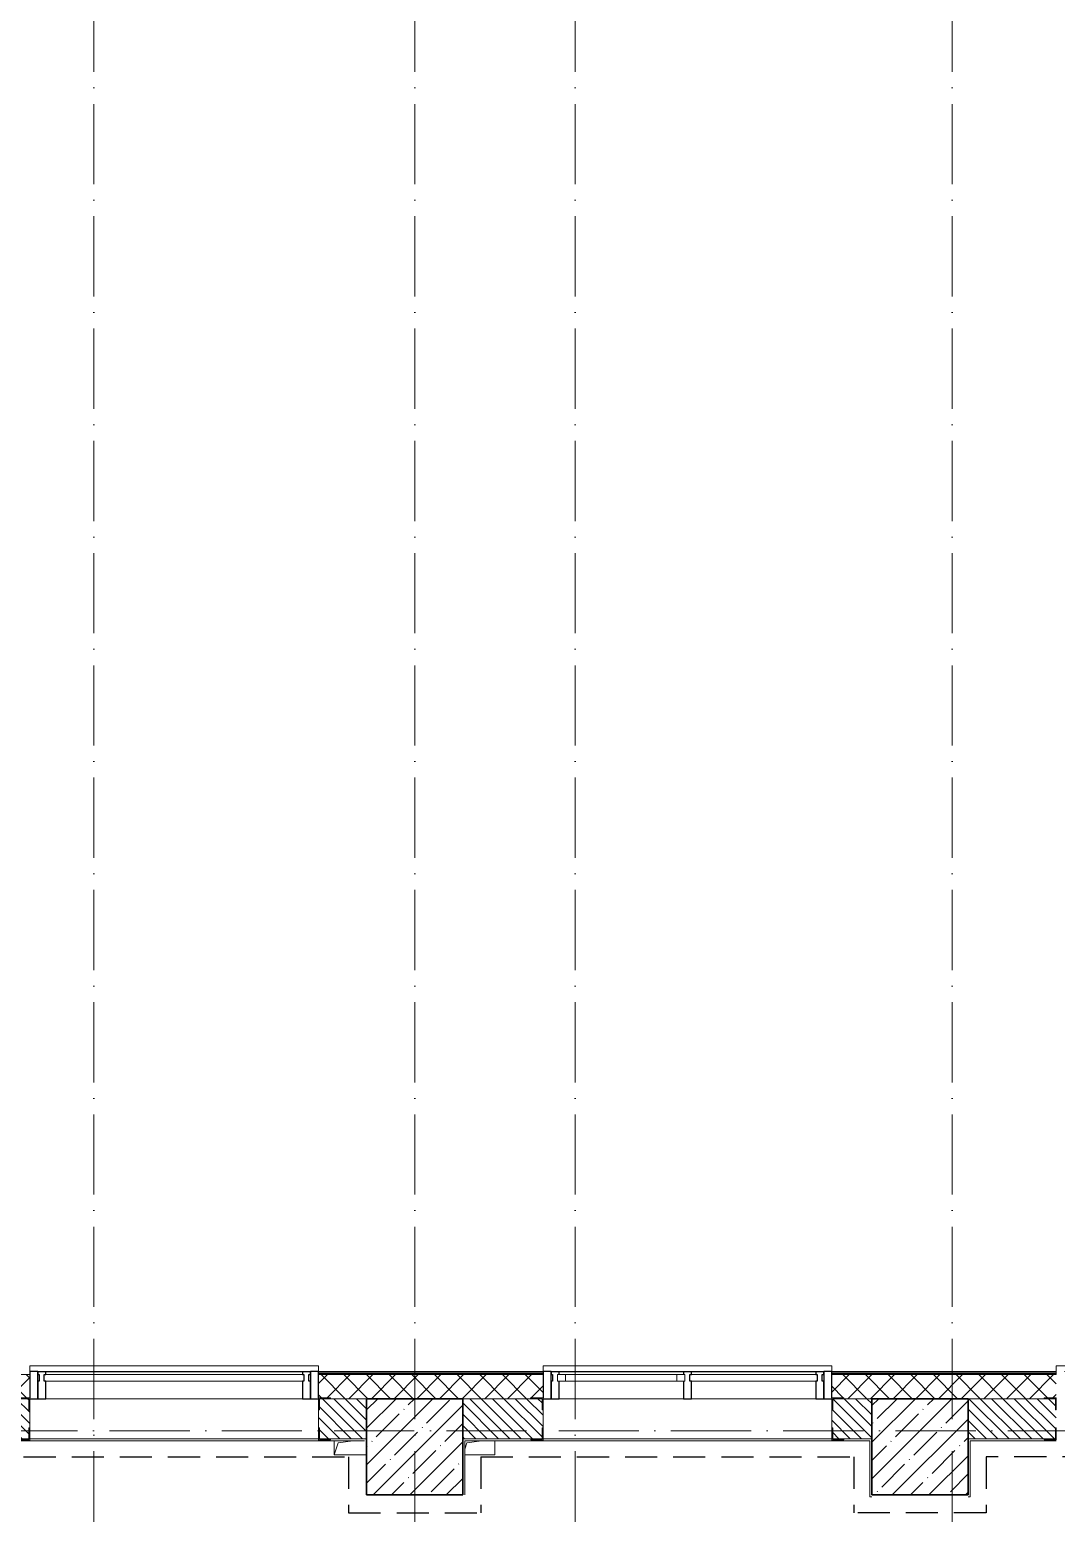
# Model space of a CAD drawing. Header units: millimetres. Extents: x -213536 to 1564669, y -45299 to 942238.
# Drawn here: x 458066 to 464466, y 513787 to 523039 of the extents above; entities that cross this region are included whole.
import ezdxf

# ---------------------------------------------------------------- set-up
doc = ezdxf.new("R2010")
doc.units = ezdxf.units.MM
for name, pattern in [('50_200_ШТРИХ_1Т_ш5_п1_п1_', [700, 500, -100, 0, -100]), ('Штрих короткий', [300, 150, -150]), ('Штриховая _2 мм - 1 мм_', [300, 200, -100])]:
    doc.linetypes.add(name, pattern=pattern)
for name, color, linetype, lineweight in [('0-1', 7, 'Continuous', 5), ('0-2', 7, 'Continuous', 9), ('3) ЖБ 4м', 3, 'Continuous', 30), ('Импосты витража', 7, 'Continuous', 9), ('Импосты витража-1', 7, 'Continuous', 25), ('Каркас_Импост', 7, 'Continuous', 13), ('Каркас_Импост-1', 7, 'Continuous', 9), ('Несущие колонны', 7, 'Continuous', 9), ('Несущие колонны-1', 7, 'Continuous', 35), ('Обобщенные модели', 7, 'Continuous', 9), ('Общие ребра', 7, 'Continuous', 9), ('Окна', 7, 'Continuous', 9), ('Оси-2', 7, '50_200_ШТРИХ_1Т_ш5_п1_п1_', 9), ('Остекление-1', 7, 'Continuous', 9), ('Перемычка-1', 7, 'Штрих короткий', 9), ('Стены', 7, 'Continuous', 9), ('Стены-1', 7, 'Continuous', 13), ('Штриховка разреза-1', 7, 'Continuous', 9)]:
    doc.layers.add(name, color=color, linetype=linetype, lineweight=lineweight)
doc.layers.add('СТ-1_1', color=7, linetype='Штриховая _2 мм - 1 мм_', lineweight=90, true_color=0x888888)
doc.layers.get('0-2').off()
pattern_1 = [(135, (0, 0), (-35.35534, -35.35534), [])]

# ---------------------------------------------------------------- blocks, each defined once
blk = doc.blocks.new('Ос 3 эт верх часть')
at = {"layer": 'Оси-2'}
for p, q in [((458466, 535177.6), (458466, 499613)), ((460466, 535177.6), (460466, 499613)), ((461466, 535177.6), (461466, 499613)), ((463816, 535177.6), (463816, 499613)), ((535374.3, 514302.4), (426847.2, 514302.4))]:
    blk.add_line(p, q, dxfattribs=at)
blk = doc.blocks.new('BSC_Колонна _Прямоугольная - 600х600-V41-АИ2_03_План отделки стен 3-го этажа _Часть 1_')
at = {"layer": 'Несущие колонны'}
h = blk.add_hatch(dxfattribs=at)
h.set_pattern_fill('FP_47', color=256, style=0, pattern_type=2)
h.set_pattern_definition([(45, (-31300, -69300), (-114.04925, 114.04925), []), (45, (-31185.95, -69300), (-114.04925, 114.04925), [201.613, -40.323, 3.353, -36.97])])
h.paths.add_polyline_path([(-300, -300), (300, -300), (300, 300), (-300, 300)], flags=0)
at = {"layer": 'Несущие колонны-1'}
for p, q in [((300, 300), (-300, 300)), ((-300, 300), (-300, -300)), ((300, -300), (300, 300)), ((-300, -300), (300, -300))]:
    blk.add_line(p, q, dxfattribs=at)
blk = doc.blocks.new('BSC_Колонна _Прямоугольная - 600х600-V91-АИ2_03_План отделки стен 3-го этажа _Часть 1_')
at = {"layer": 'Несущие колонны'}
h = blk.add_hatch(dxfattribs=at)
h.set_pattern_fill('FP_89', color=256, style=0, pattern_type=2)
h.set_pattern_definition([(45, (-34450, -69300), (-114.04925, 114.04925), []), (45, (-34335.95, -69300), (-114.04925, 114.04925), [201.613, -40.323, 3.353, -36.97])])
h.paths.add_polyline_path([(-300, -300), (300, -300), (300, 300), (-300, 300), (-300, 65.9)], flags=0)
at = {"layer": 'Несущие колонны-1'}
for p, q in [((300, 300), (-300, 300)), ((-300, 300), (-300, -300)), ((300, -300), (300, 300)), ((-300, -300), (300, -300))]:
    blk.add_line(p, q, dxfattribs=at)
blk = doc.blocks.new('Проем_Дверь_Прямоугольный - 1800х2700h_оконные проемы-25805030-АИ2_03_План отделки стен 3-го этажа _Часть 1_')
at = {"layer": 'Перемычка-1'}
for p, q in [((900, 125), (-900, 125)), ((900, -125), (-900, -125))]:
    blk.add_line(p, q, dxfattribs=at)
blk = doc.blocks.new('Прямоугольный импост - Импост структурный с накладкой - 150мм-25651501-АИ2_03_План отделки стен 3-го этажа _Часть 1_')
at = {"layer": 'Импосты витража-1'}
for p, q in [((-25, 0), (-25, 17)), ((-25, 17), (25, 17)), ((-15, 0), (-25, 0)), ((-15, -40), (-15, 0)), ((25, 0), (15, 0)), ((15, 0), (15, -40)), ((25, 17), (25, 0)), ((-25, -150), (-25, -40)), ((-25, -40), (-15, -40)), ((15, -40), (25, -40)), ((25, -40), (25, -150)), ((25, -150), (-25, -150))]:
    blk.add_line(p, q, dxfattribs=at)
blk = doc.blocks.new('Прямоугольный импост - Импост структурный с накладкой - 150мм-25651488-АИ2_03_План отделки стен 3-го этажа _Часть 1_')
at = {"layer": 'Импосты витража'}
for p, q in [((26050, 70600), (26050, 72200)), ((26217, 70600), (26217, 72200))]:
    blk.add_line(p, q, dxfattribs=at)
blk = doc.blocks.new('Прямоугольный импост - Импост структурный с накладкой - 150мм-27754335-АИ2_03_План отделки стен 3-го этажа _Часть 1_')
at = {"layer": 'Импосты витража-1'}
for p, q in [((-25, 0), (-25, 17)), ((-25, 17), (25, 17)), ((-15, 0), (-25, 0)), ((-15, -40), (-15, 0)), ((25, 0), (15, 0)), ((15, 0), (15, -40)), ((25, 17), (25, 0)), ((-25, -150), (-25, -40)), ((-25, -40), (-15, -40)), ((15, -40), (25, -40)), ((25, -40), (25, -150)), ((25, -150), (-25, -150))]:
    blk.add_line(p, q, dxfattribs=at)
blk = doc.blocks.new('Прямоугольный импост - Откос СФТК_50х170 мм-27754337-АИ2_03_План отделки стен 3-го этажа _Часть 1_')
at = {"layer": 'Импосты витража-1'}
for p, q in [((-50, 20), (0, 20)), ((-50, -150), (-50, 20)), ((0, 20), (0, -144)), ((0, -150), (-50, -150))]:
    blk.add_line(p, q, dxfattribs=at)
blk = doc.blocks.new('Прямоугольный импост - Откос СФТК_50х170 мм-27754338-АИ2_03_План отделки стен 3-го этажа _Часть 1_')
at = {"layer": 'Импосты витража-1'}
for p, q in [((0, 20), (-50, 20)), ((-50, 20), (-50, -150)), ((0, -144), (0, 20)), ((-50, -150), (0, -150))]:
    blk.add_line(p, q, dxfattribs=at)
blk = doc.blocks.new('Фахверк_СКБ_Уголок - 250_2700-27497298-АИ2_03_План отделки стен 3-го этажа _Часть 1_')
at = {"layer": 'Обобщенные модели'}
for p, q in [((200, 181), (125, 181)), ((125, 181), (125, 106)), ((125, 106), (131, 106)), ((131, 106), (131, 175)), ((131, 175), (200, 175)), ((200, 175), (200, 181)), ((131, -6), (125, -6)), ((125, -6), (125, -81)), ((125, -81), (200, -81)), ((131, -75), (131, -6)), ((200, -75), (131, -75)), ((200, -81), (200, -75))]:
    blk.add_line(p, q, dxfattribs=at)
blk = doc.blocks.new('Фахверк_СКБ_Уголок - 250_2700-27509033-АИ2_03_План отделки стен 3-го этажа _Часть 1_')
at = {"layer": 'Обобщенные модели'}
for p, q in [((125, 181), (50, 181)), ((50, 181), (50, 175)), ((50, 175), (119, 175)), ((119, 175), (119, 106)), ((119, 106), (125, 106)), ((125, 106), (125, 181)), ((119, -75), (50, -75)), ((50, -75), (50, -81)), ((50, -81), (125, -81)), ((125, -6), (119, -6)), ((119, -6), (119, -75)), ((125, -81), (125, -6))]:
    blk.add_line(p, q, dxfattribs=at)
blk = doc.blocks.new('PNS_Панель прямоугольная1 - Нр_Стекло - 40мм-25293744-АИ2_03_План отделки стен 3-го этажа _Часть 1_')
at = {"layer": 'Остекление-1'}
for p, q in [((-800, 40), (800, 40)), ((-810, 0), (810, 0)), ((800, 0), (-800, 0))]:
    blk.add_line(p, q, dxfattribs=at)
blk = doc.blocks.new('PNS_Панель прямоугольная2 - Нр_Стекло - 40мм-26243474-АИ2_03_План отделки стен 3-го этажа _Часть 1_')
at = {"layer": 'Каркас_Импост'}
for p, q in [((-397.5, 0), (-397.5, 40)), ((-397.5, 40), (-347.5, 40)), ((-347.5, 40), (-347.5, 0)), ((397.5, 40), (347.5, 40)), ((347.5, 40), (347.5, 0)), ((397.5, 0), (397.5, 40)), ((-347.5, 0), (-397.5, 0)), ((347.5, 0), (397.5, 0))]:
    blk.add_line(p, q, dxfattribs=at)
at = {"layer": 'Каркас_Импост-1'}
for p, q in [((-347.5, 40), (347.5, 40)), ((-347.5, 0), (347.5, 0))]:
    blk.add_line(p, q, dxfattribs=at)
blk = doc.blocks.new('Прямоугольный импост - Импост структурный с накладкой - 150мм-25647633-АИ2_03_План отделки стен 3-го этажа _Часть 1_')
at = {"layer": 'Импосты витража-1'}
for p, q in [((-25, 0), (-25, 17)), ((-25, 17), (25, 17)), ((-15, 0), (-25, 0)), ((-15, -40), (-15, 0)), ((25, 17), (25, 0)), ((-25, -150), (-25, -40)), ((-25, -40), (-15, -40)), ((25, -40), (25, -150)), ((25, -150), (-25, -150))]:
    blk.add_line(p, q, dxfattribs=at)
blk = doc.blocks.new('Прямоугольный импост - Импост структурный с накладкой - 150мм-25647642-АИ2_03_План отделки стен 3-го этажа _Часть 1_')
at = {"layer": 'Импосты витража'}
for p, q in [((78475, 87667), (77700, 87667)), ((78475, 87500), (77700, 87500))]:
    blk.add_line(p, q, dxfattribs=at)
blk = doc.blocks.new('Прямоугольный импост - Импост структурный с накладкой - 150мм-V149-АИ2_03_План отделки стен 3-го этажа _Часть 1_')
at = {"layer": 'Импосты витража-1'}
for p, q in [((-25, 0), (-25, 17)), ((-25, 17), (25, 17)), ((25, 0), (15, 0)), ((15, 0), (15, -40)), ((25, 17), (25, 0)), ((-25, -150), (-25, -40)), ((15, -40), (25, -40)), ((25, -40), (25, -150)), ((25, -150), (-25, -150))]:
    blk.add_line(p, q, dxfattribs=at)
blk = doc.blocks.new('PNS_Панель прямоугольная1 - Нр_Стекло - 40мм-25259299-АИ2_03_План отделки стен 3-го этажа _Часть 1_')
at = {"layer": 'Остекление-1'}
for p, q in [((-387.5, 40), (387.5, 40)), ((-397.5, 0), (397.5, 0)), ((387.5, 0), (-387.5, 0))]:
    blk.add_line(p, q, dxfattribs=at)
blk = doc.blocks.new('Прямоугольный импост - Импост структурный с накладкой - 150мм-25647644-АИ2_03_План отделки стен 3-го этажа _Часть 1_')
at = {"layer": 'Импосты витража-1'}
for p, q in [((-25, 0), (-25, 17)), ((-25, 17), (25, 17)), ((-15, 0), (-25, 0)), ((-15, -40), (-15, 0)), ((25, 0), (15, 0)), ((15, 0), (15, -40)), ((25, 17), (25, 0)), ((-25, -150), (-25, -40)), ((-25, -40), (-15, -40)), ((15, -40), (25, -40)), ((25, -40), (25, -150)), ((25, -150), (-25, -150))]:
    blk.add_line(p, q, dxfattribs=at)
blk = doc.blocks.new('Прямоугольный импост - Откос СФТК_50х170 мм-V184-АИ2_03_План отделки стен 3-го этажа _Часть 1_')
at = {"layer": 'Импосты витража-1'}
for p, q in [((-50, 20), (0, 20)), ((-50, -150), (-50, 20)), ((0, 20), (0, -144)), ((0, -150), (-50, -150))]:
    blk.add_line(p, q, dxfattribs=at)
blk = doc.blocks.new('Прямоугольный импост - Откос СФТК_50х170 мм-V185-АИ2_03_План отделки стен 3-го этажа _Часть 1_')
at = {"layer": 'Импосты витража-1'}
for p, q in [((0, 20), (-50, 20)), ((-50, 20), (-50, -150)), ((0, -144), (0, 20)), ((-50, -150), (0, -150))]:
    blk.add_line(p, q, dxfattribs=at)
blk = doc.blocks.new('AR_Отверстие прямоугольное _в плите_ - AR_Отверстие прямоугольное _в плите_-V221-АИ2_03_План отделки стен 3-го этажа _Часть 1_')
at = {"layer": 'Обобщенные модели'}
for p, q in [((-100, 38), (-100, -50)), ((-100, -50), (-75, 25)), ((-75, 25), (16, 38)), ((100, -50), (100, 38)), ((-100, -50), (100, -50))]:
    blk.add_line(p, q, dxfattribs=at)
blk = doc.blocks.new('AR_Отверстие прямоугольное _в плите_ - AR_Отверстие прямоугольное _в плите_-V222-АИ2_03_План отделки стен 3-го этажа _Часть 1_')
at = {"layer": 'Обобщенные модели'}
for p, q in [((-88.1, -14.2), (-75, 25)), ((-75, 25), (16, 38)), ((100, -50), (100, 38)), ((-88.1, -50), (100, -50))]:
    blk.add_line(p, q, dxfattribs=at)
blk = doc.blocks.new('Отлив_СКБ - Отлив витража_СФТК-31884011-АИ2_03_План отделки стен 3-го этажа _Часть 1_')
at = {"layer": 'Окна'}
for p, q in [((0, 3), (0, 37)), ((1800, 37), (0, 37)), ((50, 2), (1750, 2)), ((1800, 37), (1800, 3))]:
    blk.add_line(p, q, dxfattribs=at)
blk = doc.blocks.new('0125-Р-ОО-Ш2-АР-о_23_10_2024_rvt-1-АИ2_03_План отделки стен 3-го этажа _Часть 1_')
at = {"layer": 'Штриховка разреза-1'}
h = blk.add_hatch(dxfattribs=at)
h.set_pattern_fill('FP_50', color=256, style=0, pattern_type=2)
h.set_pattern_definition([(45, (0, 0), (-70.71068, 70.71068), []), (135, (0, 0), (-70.71068, -70.71068), [])])
h.paths.add_polyline_path([(47550, 69600), (47550, 69750), (46700, 69750), (46700, 69600), (47399.9, 69600)], flags=0)
h.paths.add_polyline_path([(44300, 69600), (44900, 69600), (44900, 69750), (43500, 69750), (43500, 69606), (43575, 69606), (43575, 69600), (43631.2, 69600)], flags=0)
h.paths.add_polyline_path([(41600, 69600), (41625, 69600), (41625, 69606), (41700, 69606), (41700, 69750), (40300, 69750), (40300, 69606), (40375, 69606), (40375, 69600), (41000, 69600)], flags=0)
h.paths.add_polyline_path([(38425, 69600), (38425, 69606), (38500, 69606), (38500, 69750), (37100, 69750), (37100, 69606), (37175, 69606), (37175, 69600), (38350, 69600)], flags=0)
h.paths.add_polyline_path([(34750, 69600), (35225, 69600), (35225, 69606), (35300, 69606), (35300, 69750), (33900, 69750), (33900, 69606), (33975, 69606), (33975, 69600), (34209.5, 69600)], flags=0)
h.paths.add_polyline_path([(31600, 69600), (32025, 69600), (32025, 69606), (32100, 69606), (32100, 69750), (30700, 69750), (30700, 69606), (30775, 69606), (30775, 69600), (31382.9, 69600)], flags=0)
h.paths.add_polyline_path([(28825, 69600), (28825, 69606), (28900, 69606), (28900, 69750), (26200, 69750), (26200, 69600), (27614.2, 69600)], flags=0)
h = blk.add_hatch(dxfattribs=at)
h.set_pattern_fill('FP_1', color=256, style=0, pattern_type=2)
h.set_pattern_definition(pattern_1)
h.paths.add_polyline_path([(30706, 69350), (31000, 69350), (31000, 69600), (30706, 69600), (30706, 69531), (30700, 69531), (30700, 69419), (30706, 69419), (30706, 69355)], flags=0)
h.paths.add_polyline_path([(28825, 69350), (28894, 69350.6), (28894, 69419), (28900, 69419), (28900, 69531), (28894, 69531), (28894, 69600), (26050, 69600), (26050, 69350), (27614.2, 69350)], flags=0)
h = blk.add_hatch(dxfattribs=at)
h.set_pattern_fill('FP_1', color=256, style=0, pattern_type=2)
h.set_pattern_definition(pattern_1)
h.paths.add_polyline_path([(33975, 69350), (34150, 69350), (34150, 69600), (33906, 69600), (33906, 69531), (33900, 69531), (33900, 69419), (33906, 69419), (33906, 69350)], flags=0)
h.paths.add_polyline_path([(32025, 69350), (32094, 69350), (32094, 69419), (32100, 69419), (32100, 69531), (32094, 69531), (32094, 69600), (31600, 69600), (31600, 69350)], flags=0)
h = blk.add_hatch(dxfattribs=at)
h.set_pattern_fill('FP_1', color=256, style=0, pattern_type=2)
h.set_pattern_definition(pattern_1)
h.paths.add_polyline_path([(37750, 69350), (37750, 69600), (37106, 69600), (37106, 69531), (37100, 69531), (37100, 69419), (37106, 69419), (37106, 69350), (37356, 69350)], flags=0)
h.paths.add_polyline_path([(35294, 69350), (35294, 69419), (35300, 69419), (35300, 69531), (35294, 69531), (35294, 69600), (34750, 69600), (34750, 69350), (35225, 69350)], flags=0)
at = {"layer": 'Общие ребра'}
for p, q in [((32100, 69762), (30700, 69762)), ((35300, 69762), (33900, 69762)), ((28900, 69750), (26220, 69750)), ((32100, 69756), (30700, 69756)), ((30700, 69750), (32100, 69750)), ((32100, 69750), (30700, 69750)), ((35300, 69756), (33900, 69756)), ((33900, 69750), (35300, 69750)), ((35300, 69750), (33900, 69750)), ((31000, 69600), (30775, 69600)), ((30775, 69600), (31000, 69600)), ((35225, 69600), (34750, 69600)), ((34750, 69600), (35225, 69600))]:
    blk.add_line(p, q, dxfattribs=at)
at = {"layer": 'Стены'}
for p, q in [((30700, 69350), (28900, 69350)), ((33900, 69350), (32100, 69350))]:
    blk.add_line(p, q, dxfattribs=at)
at = {"layer": 'Стены-1'}
for p, q in [((32100, 69770), (30700, 69770)), ((30700, 69770), (30700, 69750)), ((32100, 69750), (32100, 69770)), ((35300, 69770), (33900, 69770)), ((33900, 69770), (33900, 69750)), ((35300, 69750), (35300, 69770)), ((28900, 69606), (28900, 69750)), ((30700, 69750), (30700, 69606)), ((32100, 69606), (32100, 69750)), ((33900, 69750), (33900, 69606)), ((32025, 69600), (31600, 69600)), ((31600, 69600), (32025, 69600)), ((34150, 69600), (33975, 69600)), ((33975, 69600), (34150, 69600)), ((28900, 69419), (28900, 69531)), ((30700, 69531), (30700, 69419)), ((32100, 69419), (32100, 69531)), ((33900, 69531), (33900, 69419)), ((30775, 69350), (31000, 69350)), ((31600, 69350), (32025, 69350)), ((33975, 69350), (34150, 69350)), ((34750, 69350), (35225, 69350))]:
    blk.add_line(p, q, dxfattribs=at)
at = {"layer": '0-2'}
for name, p in [('Отлив_СКБ - Отлив витража_СФТК-31884011-АИ2_03_План отделки стен 3-го этажа _Часть 1_', (28900, 69767)), ('Прямоугольный импост - Откос СФТК_50х170 мм-27754338-АИ2_03_План отделки стен 3-го этажа _Часть 1_', (30700, 69750)), ('Отлив_СКБ - Отлив витража_СФТК-31884011-АИ2_03_План отделки стен 3-го этажа _Часть 1_', (32100, 69767)), ('Прямоугольный импост - Импост структурный с накладкой - 150мм-25647642-АИ2_03_План отделки стен 3-го этажа _Часть 1_', (-45500, -17900)), ('Прямоугольный импост - Импост структурный с накладкой - 150мм-25647642-АИ2_03_План отделки стен 3-го этажа _Часть 1_', (-44675, -17900)), ('Прямоугольный импост - Откос СФТК_50х170 мм-V185-АИ2_03_План отделки стен 3-го этажа _Часть 1_', (33900, 69750)), ('Отлив_СКБ - Отлив витража_СФТК-31884011-АИ2_03_План отделки стен 3-го этажа _Часть 1_', (35300, 69767)), ('Проем_Дверь_Прямоугольный - 1800х2700h_оконные проемы-25805030-АИ2_03_План отделки стен 3-го этажа _Часть 1_', (29800, 69475)), ('BSC_Колонна _Прямоугольная - 600х600-V41-АИ2_03_План отделки стен 3-го этажа _Часть 1_', (31300, 69300)), ('Проем_Дверь_Прямоугольный - 1800х2700h_оконные проемы-25805030-АИ2_03_План отделки стен 3-го этажа _Часть 1_', (33000, 69475)), ('BSC_Колонна _Прямоугольная - 600х600-V91-АИ2_03_План отделки стен 3-го этажа _Часть 1_', (34450, 69300)), ('AR_Отверстие прямоугольное _в плите_ - AR_Отверстие прямоугольное _в плите_-V221-АИ2_03_План отделки стен 3-го этажа _Часть 1_', (30897.5, 69300)), ('AR_Отверстие прямоугольное _в плите_ - AR_Отверстие прямоугольное _в плите_-V222-АИ2_03_План отделки стен 3-го этажа _Часть 1_', (31700, 69300))]:
    blk.add_blockref(name, p, dxfattribs=at)
at = {"layer": '0-2', "extrusion": (0, 0, -1)}
for name, p in [('Прямоугольный импост - Откос СФТК_50х170 мм-27754337-АИ2_03_План отделки стен 3-го этажа _Часть 1_', (-28900, 69750)), ('Прямоугольный импост - Импост структурный с накладкой - 150мм-25651501-АИ2_03_План отделки стен 3-го этажа _Часть 1_', (-28975, 69750)), ('Прямоугольный импост - Импост структурный с накладкой - 150мм-27754335-АИ2_03_План отделки стен 3-го этажа _Часть 1_', (-30625, 69750)), ('Прямоугольный импост - Откос СФТК_50х170 мм-V184-АИ2_03_План отделки стен 3-го этажа _Часть 1_', (-32100, 69750)), ('Прямоугольный импост - Импост структурный с накладкой - 150мм-V149-АИ2_03_План отделки стен 3-го этажа _Часть 1_', (-32175, 69750)), ('Прямоугольный импост - Импост структурный с накладкой - 150мм-25647633-АИ2_03_План отделки стен 3-го этажа _Часть 1_', (-33000, 69750)), ('Прямоугольный импост - Импост структурный с накладкой - 150мм-25647644-АИ2_03_План отделки стен 3-го этажа _Часть 1_', (-33825, 69750))]:
    blk.add_blockref(name, p, dxfattribs=at)
at = {"layer": '0-2'}
for name, p, rotation in [('Прямоугольный импост - Импост структурный с накладкой - 150мм-25651488-АИ2_03_План отделки стен 3-го этажа _Часть 1_', (101200, 43550), 90.00000000000136), ('PNS_Панель прямоугольная1 - Нр_Стекло - 40мм-25293744-АИ2_03_План отделки стен 3-го этажа _Часть 1_', (29800, 69750), 180), ('PNS_Панель прямоугольная2 - Нр_Стекло - 40мм-26243474-АИ2_03_План отделки стен 3-го этажа _Часть 1_', (32587.5, 69750), 180), ('PNS_Панель прямоугольная1 - Нр_Стекло - 40мм-25259299-АИ2_03_План отделки стен 3-го этажа _Часть 1_', (33412.5, 69750), 180), ('Фахверк_СКБ_Уголок - 250_2700-27497298-АИ2_03_План отделки стен 3-го этажа _Часть 1_', (29025, 69525), 180), ('Фахверк_СКБ_Уголок - 250_2700-27509033-АИ2_03_План отделки стен 3-го этажа _Часть 1_', (30825, 69525), 180), ('Фахверк_СКБ_Уголок - 250_2700-27497298-АИ2_03_План отделки стен 3-го этажа _Часть 1_', (32225, 69525), 180), ('Фахверк_СКБ_Уголок - 250_2700-27509033-АИ2_03_План отделки стен 3-го этажа _Часть 1_', (34025, 69525), 180), ('Фахверк_СКБ_Уголок - 250_2700-27497298-АИ2_03_План отделки стен 3-го этажа _Часть 1_', (35425, 69525), 180)]:
    blk.add_blockref(name, p, dxfattribs=dict(at, rotation=rotation))
blk = doc.blocks.new('3этВверх')
at = {"layer": 'СТ-1_1', "lineweight": 25}
for p, q in [((455328, 514140.4), (460054, 514140.4)), ((460054, 514140.4), (460054, 513790.4)), ((460877.9, 514140.4), (460877.9, 513790.4)), ((460877.9, 514140.4), (463204, 514140.4)), ((463204, 514140.4), (463204, 513790.4)), ((464028, 514140.4), (464028, 513790.4)), ((466804, 514140.4), (464028, 514140.4)), ((460054, 513790.4), (460877.9, 513790.4)), ((464028, 513790.4), (463204, 513790.4))]:
    blk.add_line(p, q, dxfattribs=at)
at = {"layer": 'Стены'}
for p, q in [((458066, 514252.4), (459866, 514252.4)), ((459866, 514240.4), (458066, 514240.4)), ((461266, 514252.4), (463066, 514252.4)), ((463066, 514240.4), (461266, 514240.4))]:
    blk.add_line(p, q, dxfattribs=at)
at = {"layer": 'Стены-1'}
for p, q in [((455228, 514240.4), (458066, 514240.4)), ((458066, 514240.4), (458066, 514246.4)), ((459866, 514246.4), (459866, 514240.4)), ((459866, 514240.4), (460154, 514240.4)), ((460166, 514252.4), (459941, 514252.4)), ((461191, 514252.4), (460766, 514252.4)), ((460777.9, 513902.4), (460777.9, 514240.4)), ((460777.9, 514240.4), (461266, 514240.4)), ((461266, 514240.4), (461266, 514246.4)), ((463066, 514246.4), (463066, 514240.4)), ((463066, 514240.4), (463304, 514240.4)), ((463316, 514252.4), (463141, 514252.4)), ((463304, 514240.4), (463304, 513890.4)), ((464391, 514252.4), (463916, 514252.4)), ((463928, 513890.4), (463928, 514240.4)), ((463928, 514240.4), (464466, 514240.4)), ((463304, 513890.4), (463316, 513890.4)), ((463916, 513890.4), (463928, 513890.4))]:
    blk.add_line(p, q, dxfattribs=at)
at = {"layer": '0-1'}
blk.add_blockref('0125-Р-ОО-Ш2-АР-о_23_10_2024_rvt-1-АИ2_03_План отделки стен 3-го этажа _Часть 1_', (429166, 444902.4), dxfattribs=at)

msp = doc.modelspace()

# ---------------------------------------------------------------- block references
at = {"color": 5, "lineweight": 30}
msp.add_blockref('Ос 3 эт верх часть', (0, 0), dxfattribs=at)
at = {"layer": '3) ЖБ 4м'}
msp.add_blockref('3этВверх', (0, 0), dxfattribs=at)

doc.saveas('drawing.dxf')
